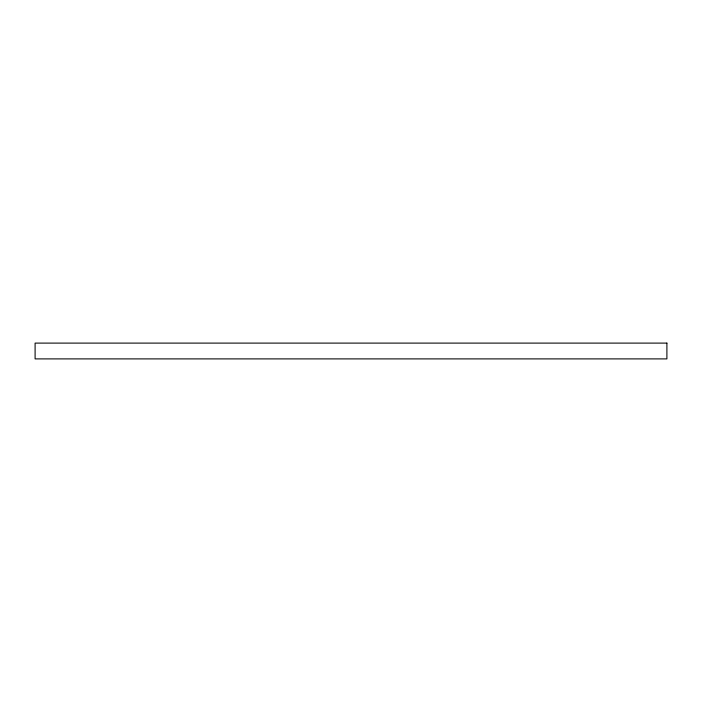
<?xml version="1.0" encoding="UTF-8"?>
<svg xmlns="http://www.w3.org/2000/svg" width="702" height="702" viewBox="0 0 702 702"><rect width="100%" height="100%" fill="white"/><g stroke="black" fill="none" stroke-linecap="round" stroke-linejoin="round"><path stroke-width="1.05" d="M666.9 343.102L35.1 343.102L35.1 358.897L666.9 358.897L666.9 343.102"/></g></svg>
